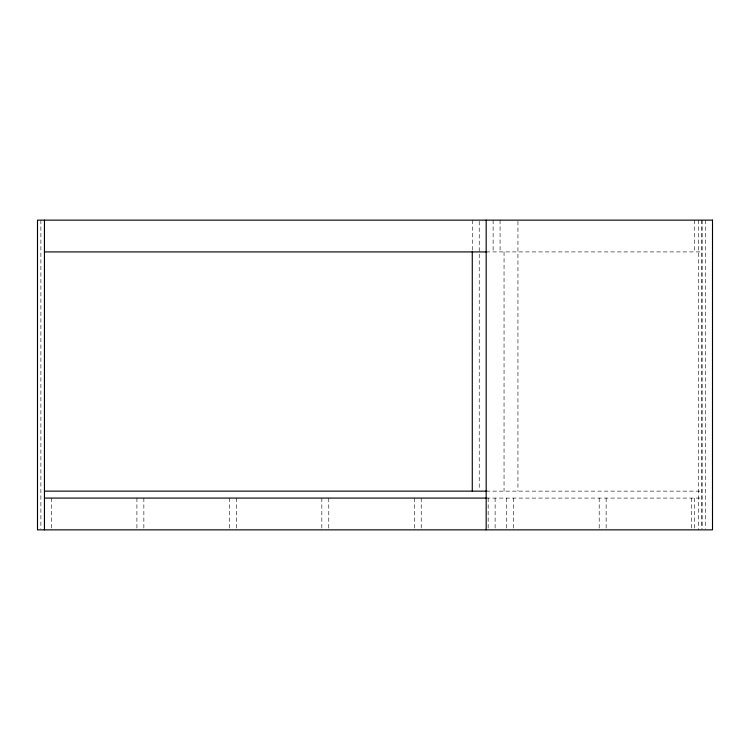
<?xml version="1.0" encoding="UTF-8"?>
<svg xmlns="http://www.w3.org/2000/svg" width="750" height="750" viewBox="0 0 750 750"><rect width="100%" height="100%" fill="white"/><g stroke="black" fill="none" stroke-linecap="round" stroke-linejoin="round"><path stroke-width="0.56" stroke-dasharray="3.75 2.81" d="M486.178 251.916L701.578 251.916M486.178 491.137L701.578 491.137M486.178 498.084L701.578 498.084M705.553 220.144L705.553 528.684M702.178 220.144L702.178 528.684M701.578 220.144L701.578 528.722M698.606 220.144L698.606 529.856M694.631 220.144L694.631 251.916M694.631 498.084L694.631 528.722M691.65 498.084L691.65 528.722M606.141 498.084L606.141 528.722M599.194 498.084L599.194 528.722M517.941 221.316L517.941 491.137M513.684 498.084L513.684 528.722M506.737 498.084L506.737 528.722M504.047 251.916L504.047 491.137M500.072 220.144L500.072 251.916M495.113 498.084L495.113 528.722M493.125 220.144L493.125 251.916M488.166 498.084L488.166 528.722M479.231 221.316L479.231 488.803M472.275 220.144L472.275 250.519M421.228 498.084L421.228 528.722M414.281 498.084L414.281 528.722M328.772 498.084L328.772 528.722M321.825 498.084L321.825 528.722M236.316 498.084L236.316 528.722M229.369 498.084L229.369 528.722M143.859 498.084L143.859 528.722M136.903 498.084L136.903 528.722M51.394 498.084L51.394 528.722M40.875 220.144L40.875 528.684"/><path stroke-width="1.12" d="M44.447 251.916L486.797 251.916M44.447 491.137L486.797 491.137M44.447 498.084L486.797 498.084M486.178 220.144L486.178 529.856M472.275 251.681L472.275 491.137M44.447 220.144L44.447 529.856M712.5 220.144L37.5 220.144L37.5 529.856L712.5 529.856L712.5 220.144"/></g></svg>
